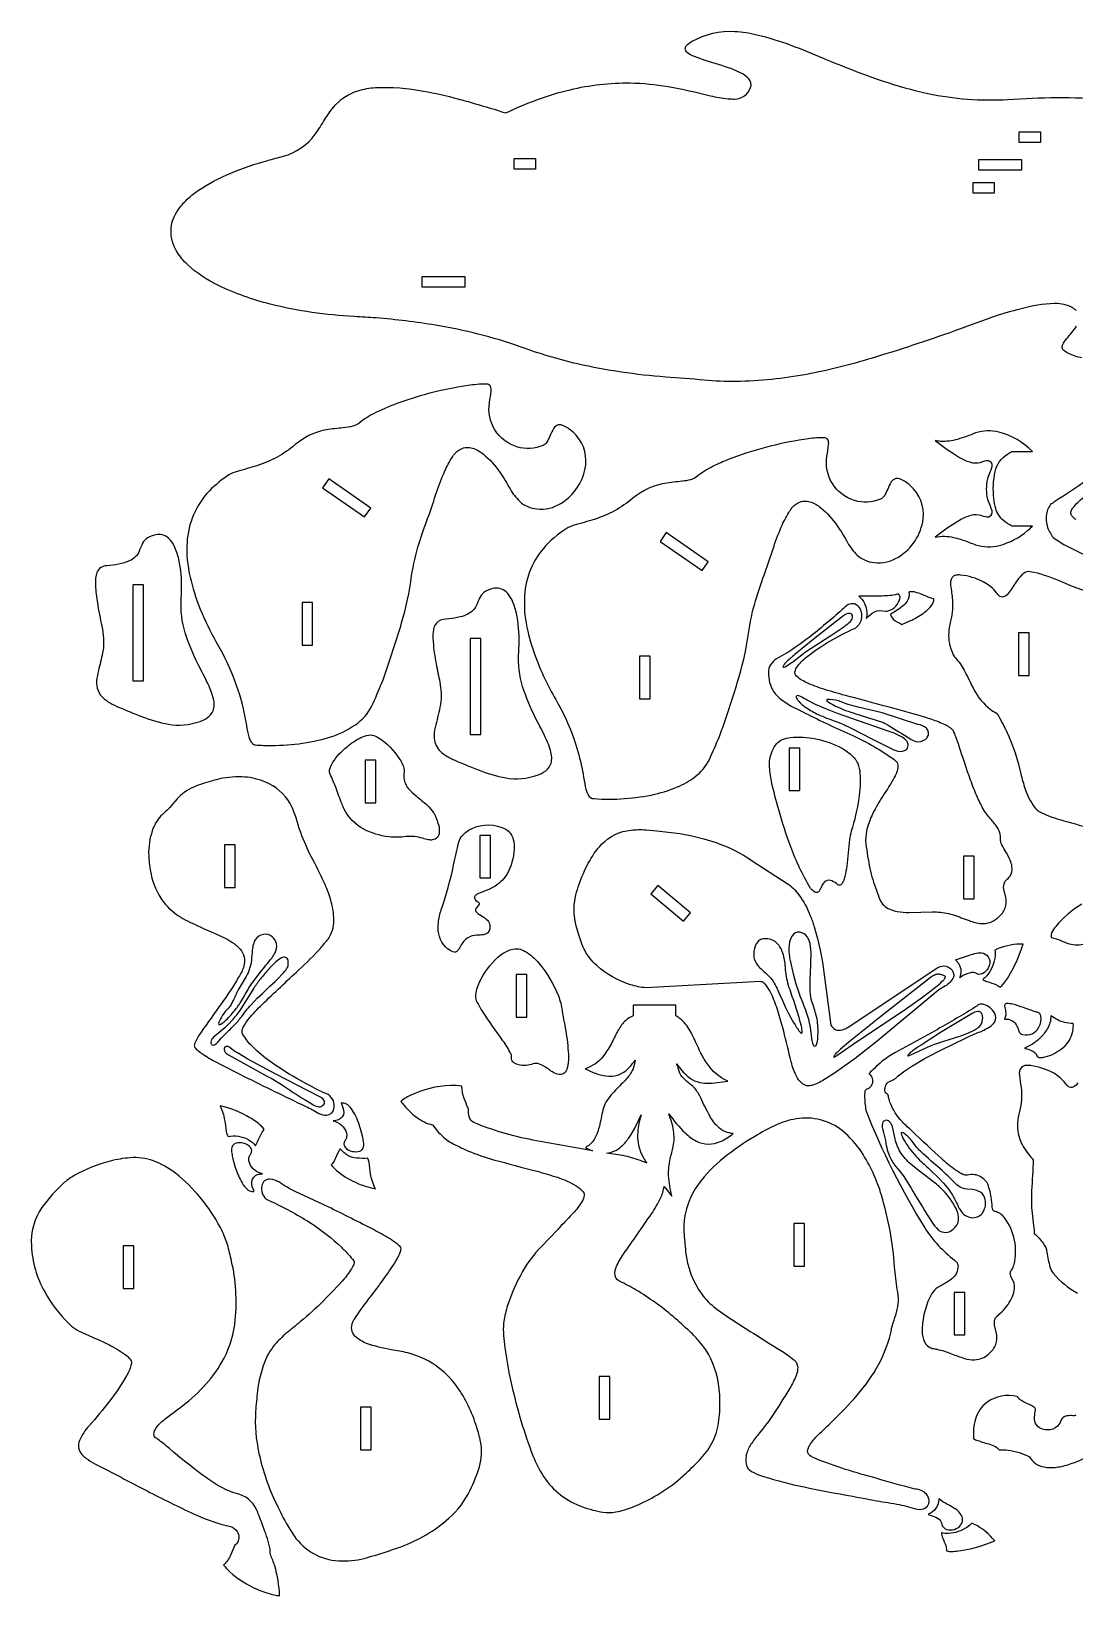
# Model space of a CAD drawing. Extents: x -17 to 110, y -12 to 93.
# Drawn here: x -16.9 to 32.1, y -12.2 to 61.3 of the extents above; entities that cross this region are included whole.
import ezdxf

# ---------------------------------------------------------------- set-up
doc = ezdxf.new("R2010")
doc.units = 0
doc.header["$MEASUREMENT"] = 0
doc.layers.get('0').update_dxf_attribs({"linetype": 'CONTINUOUS'})

msp = doc.modelspace()

# ---------------------------------------------------------------- linework, layer by layer
for points in [[(32.165, 48.159, 0.124217), (31.699, 48.412, 0.045844), (31.295, 48.49, 0.03225), (31.138, 48.492, 0.046025), (29.577, 48.243, 0.024282), (28.149, 47.812, 0.002034), (26.422, 47.185, -0.011865), (22.537, 45.905, -0.02595), (19.512, 45.159, -0.041116), (16.2, 44.824, -0.027392), (14.696, 44.887, 0.006425), (12.893, 45.03, -0.036475), (8.75, 45.651, -0.03226), (6.054, 46.459, 0.042443), (2.087, 47.465, 0.022581), (-0.711, 47.807, 0.007263), (-1.733, 47.874, -0.048878), (-5.68, 48.454, -0.046852), (-8.105, 49.326, -0.076476), (-9.565, 50.316, -0.057339), (-10.05, 50.894, -0.148204), (-10.339, 51.919, -0.136588), (-10.067, 52.786, -0.06527), (-9.644, 53.312, -0.047104), (-9.048, 53.804, -0.050602), (-7.524, 54.615, -0.030854), (-5.799, 55.204, -0.005833), (-5.067, 55.403, 0.173152), (-3.568, 56.439, 0.019615), (-3.125, 57.113, -0.028709), (-2.71, 57.705, -0.14828), (-1.549, 58.48, -0.062568), (-0.736, 58.627, -0.055794), (1.525, 58.461, -0.022927), (3.134, 58.096, -0.00608), (3.892, 57.884, -0.000652), (5.39, 57.439, -0.054496), (8.397, 58.528, -0.059248), (11.222, 58.847, -0.037564), (12.999, 58.675, -0.019111), (14.987, 58.245, 0.031811), (15.82, 58.102, 0.02051), (16.127, 58.088, 0.319528), (16.879, 58.629, 0.266374), (16.79, 59.033, 0.067307), (16.653, 59.163, 0.048719), (16.396, 59.324, 0.035757), (15.992, 59.501, 0.008485), (14.745, 59.902, -0.011395), (14.24, 60.08, -0.077706), (13.898, 60.276, -0.233752), (13.806, 60.46, -0.166477), (13.871, 60.603, -0.069672), (14.129, 60.802, -0.145957), (16.137, 61.262, -0.04794), (17.165, 61.111, -0.031823), (18.768, 60.617, -0.010841), (20.289, 60.007, 0.016842), (23.048, 58.949, 0.026706), (25.202, 58.352, 0.067088), (28.953, 58.068, -0.032685), (33.567, 58.093, -0.04507)], [(32.431, 45.933, -0.074183), (31.807, 46.138, -0.043802), (31.582, 46.284, -0.274695), (31.509, 46.467, -0.060092), (31.526, 46.537, -0.077754), (31.72, 46.841, 0.02763), (32.184, 47.419, 0.092193)], [(32.655, 40.171, -0.002371), (31.163, 39.184, 0.013297), (30.963, 39.04, 0.084841), (30.922, 38.992, 0.148206), (30.755, 38.439, 0.109358), (30.882, 37.821, -0.01257), (31.024, 37.57, 0.085843), (31.107, 37.476, 0.036842), (32.081, 36.912, 0.002365), (33.112, 36.417, -0.017758)], [(32.168, 38.337, -0.079079), (31.952, 38.526, -0.25982), (31.928, 38.736, -0.079819), (32.012, 38.893, -0.0556), (32.506, 39.377, -0.030559)], [(33.109, 34.837, -0.038351), (31.336, 35.474, 0.054843), (30.007, 35.892, 0.20455), (29.696, 35.81, 0.084397), (29.392, 35.478, -0.009797), (29.021, 34.926, -0.111572), (28.798, 34.719, -0.324601), (28.528, 34.775, -0.032168), (28.373, 34.964, 0.10125), (27.795, 35.414, 0.093321), (26.74, 35.734, 0.050285), (26.52, 35.73, 0.332717), (26.265, 35.427, 0.061128), (26.277, 35.174, -0.02554), (26.362, 34.475, -0.077396), (26.253, 33.511, 0.108714), (26.211, 32.524, 0.030662), (26.264, 32.322, 0.005618), (26.395, 31.993, 0.089569), (26.536, 31.796, -0.061549), (26.952, 31.177, 0.001149), (27.377, 30.324, 0.104939), (28.132, 29.428, 0.04266), (28.455, 29.227, -0.018674), (28.891, 28.395, -0.052984), (29.586, 26.323, 0.022787), (29.803, 25.588, 0.081037), (30.27, 24.757, 0.11254), (30.43, 24.633, 0.051798), (31.403, 24.247, 0.006146), (32.856, 23.848, 0.000421)], [(32.427, 20.284, 0.078884), (31.202, 19.233, 0.061034), (31.013, 18.926, 0.20757), (31.008, 18.714, -0.051375), (31.44, 18.569, 0.035339), (31.835, 18.418, 0.144851), (32.582, 18.427, -0.064584)], [(32.256, 11.893, -0.099403), (32.046, 11.693, -0.318601), (31.789, 11.719, -0.072566), (31.664, 11.858, 0.106226), (31.111, 12.336, 0.093937), (30.033, 12.695, 0.052461), (29.755, 12.696, 0.303993), (29.505, 12.436, 0.07106), (29.498, 12.264, 0.003072), (29.578, 11.678, -0.093042), (29.501, 10.534, 0.111206), (29.443, 9.509, 0.090177), (29.679, 8.893, 0.03349), (29.928, 8.532, 0.012826), (30.149, 8.264, -0.005191), (30.068, 6.828, 0.040362), (30.098, 5.763), (30.165, 5.194, -0.013848), (30.198, 4.814, -0.052714), (30.622, 4.35, -0.115154), (30.794, 3.923, 0.034638), (30.933, 3.246, 0.087014), (31.088, 2.942, 0.089508), (32.228, 2.01, 0.007521)], [(32.144, -3.723, -0.154666), (32.001, -3.746, 0.061744), (31.73, -3.755, 0.243898), (31.442, -3.978, -0.042741), (31.365, -4.147, -0.213098), (30.941, -4.406, -0.205078), (30.381, -4.266, -0.206613), (30.212, -3.913, -0.035686), (30.211, -3.794, -0.018749), (30.247, -3.487, 0.104793), (30.244, -3.406, 0.100775), (30.183, -3.341, 0.067328), (29.98, -3.225, -0.039797), (29.59, -3.034, -0.100714), (29.392, -2.843, 0.220677), (27.971, -3.12, 0.16503), (27.433, -3.912, 0.090455), (27.351, -4.832, 0.037936), (27.53, -4.905, 0.016012), (28.14, -5.095, -0.085583), (28.444, -5.246, -0.054182), (28.548, -5.348, -0.054918), (28.969, -5.365, -0.086615), (29.969, -5.679, 0.220653), (30.66, -6.154, 0.078701), (31.173, -6.172, 0.050032), (31.765, -6.05, 0.06409), (33.018, -5.479, 0.047462)]]:
    msp.add_lwpolyline(points, format="xyb")
for points in [[(30.485, 56.042), (29.485, 56.042), (29.485, 56.542), (30.485, 56.542)], [(6.779, 54.789), (5.779, 54.789), (5.779, 55.289), (6.779, 55.289)], [(29.597, 54.756), (27.597, 54.756), (27.597, 55.256), (29.597, 55.256)], [(28.32, 53.671), (27.32, 53.671), (27.32, 54.171), (28.32, 54.171)], [(3.46, 49.256), (1.46, 49.256), (1.46, 49.756), (3.46, 49.756)], [(-0.963, 38.879), (-2.934, 40.248), (-3.219, 39.837), (-1.248, 38.468)], [(14.885, 36.359), (12.914, 37.727), (12.629, 37.317), (14.6, 35.948)], [(-11.634, 35.269), (-12.134, 35.269), (-12.134, 30.769), (-11.634, 30.769)], [(-3.688, 34.442), (-4.188, 34.442), (-4.188, 32.442), (-3.688, 32.442)], [(4.215, 32.749), (3.715, 32.749), (3.715, 28.249), (4.215, 28.249)], [(29.955, 33.022), (29.455, 33.022), (29.455, 31.022), (29.955, 31.022)], [(12.16, 31.922), (11.66, 31.922), (11.66, 29.922), (12.16, 29.922)], [(19.189, 27.608), (18.689, 27.608), (18.689, 25.608), (19.189, 25.608)], [(-0.718, 27.034), (-1.218, 27.034), (-1.218, 25.034), (-0.718, 25.034)], [(-7.332, 23.062), (-7.832, 23.062), (-7.832, 21.062), (-7.332, 21.062)], [(4.665, 23.507), (4.165, 23.507), (4.165, 21.507), (4.665, 21.507)], [(26.869, 20.533), (27.369, 20.533), (27.369, 22.533), (26.869, 22.533)], [(12.519, 21.151), (12.198, 20.768), (13.73, 19.483), (14.051, 19.866)], [(6.368, 16.977), (5.868, 16.977), (5.868, 14.977), (6.368, 14.977)], [(21.653, 13.673), (24.2, 15.378), (24.952, 15.911), (25.564, 16.379), (25.788, 16.571), (25.875, 16.654), (25.912, 16.691), (25.944, 16.726), (25.97, 16.759), (25.982, 16.774), (25.992, 16.788), (26, 16.802), (26.007, 16.815), (26.011, 16.821), (26.013, 16.827), (26.016, 16.833), (26.018, 16.839), (26.019, 16.844), (26.021, 16.849), (26.022, 16.854), (26.022, 16.857), (26.022, 16.859), (26.022, 16.861), (26.022, 16.864), (26.022, 16.866), (26.022, 16.868), (26.022, 16.87), (26.022, 16.872), (26.021, 16.874), (26.021, 16.876), (26.02, 16.878), (26.019, 16.88), (26.019, 16.882), (26.018, 16.884), (26.017, 16.885), (26.016, 16.887), (26.014, 16.889), (26.013, 16.89), (26.012, 16.892), (26.01, 16.893), (26.009, 16.895), (26.007, 16.896), (26.005, 16.897), (26.003, 16.898), (26.001, 16.9), (25.999, 16.901), (25.933, 16.932), (25.901, 16.944), (25.87, 16.955), (25.84, 16.964), (25.811, 16.972), (25.783, 16.978), (25.755, 16.982), (25.728, 16.984), (25.702, 16.985), (25.676, 16.985), (25.651, 16.983), (25.626, 16.98), (25.602, 16.975), (25.578, 16.969), (25.554, 16.962), (25.53, 16.953), (25.507, 16.943), (25.483, 16.932), (25.46, 16.92), (25.413, 16.893), (25.366, 16.862), (25.267, 16.789), (25.161, 16.704), (22.987, 15), (21.587, 13.876), (21.096, 13.461), (20.938, 13.318), (20.886, 13.265), (20.867, 13.244), (20.859, 13.235), (20.853, 13.227), (20.815, 13.172), (20.802, 13.151), (20.792, 13.133), (20.788, 13.125), (20.785, 13.119), (20.784, 13.116), (20.784, 13.113), (20.783, 13.11), (20.783, 13.109), (20.783, 13.108), (20.782, 13.107), (20.782, 13.106), (20.782, 13.105), (20.782, 13.104), (20.782, 13.103), (20.783, 13.103), (20.783, 13.102), (20.783, 13.101), (20.783, 13.101), (20.783, 13.101), (20.783, 13.1), (20.783, 13.1), (20.783, 13.1), (20.784, 13.099), (20.784, 13.099), (20.784, 13.099), (20.784, 13.098), (20.784, 13.098), (20.785, 13.098), (20.785, 13.097), (20.785, 13.097), (20.785, 13.097), (20.786, 13.097), (20.786, 13.097), (20.786, 13.096), (20.787, 13.096), (20.787, 13.096), (20.787, 13.096), (20.788, 13.096), (20.788, 13.096), (20.788, 13.095), (20.789, 13.095), (20.789, 13.095), (20.79, 13.095), (20.79, 13.095), (20.791, 13.095), (20.792, 13.095), (20.793, 13.095), (20.794, 13.095), (20.795, 13.095), (20.796, 13.095), (20.798, 13.095), (20.801, 13.096), (20.804, 13.097), (20.81, 13.099), (20.817, 13.101), (20.825, 13.105), (20.833, 13.109), (20.852, 13.119), (20.874, 13.132), (20.926, 13.165)], [(19.404, 5.28), (18.904, 5.28), (18.904, 3.28), (19.404, 3.28)], [(-12.085, 4.235), (-12.585, 4.235), (-12.585, 2.235), (-12.085, 2.235)], [(26.434, 0.045), (26.934, 0.045), (26.934, 2.045), (26.434, 2.045)], [(9.768, -3.901), (10.268, -3.901), (10.268, -1.901), (9.768, -1.901)], [(-1.443, -5.344), (-0.943, -5.344), (-0.943, -3.344), (-1.443, -3.344)]]:
    msp.add_lwpolyline(points, close=True)
for points in [[(-6.637, 28, 0.200886), (-6.448, 27.78, 0.076412), (-6.368, 27.759, 0.026755), (-5.608, 27.732, 0.031829), (-4.156, 27.834, 0.044863), (-2.729, 28.174, 0.078024), (-1.571, 28.784, 0.12708), (-0.847, 29.72, 0.011734), (-0.384, 30.812, 0.012041), (-0.251, 31.181, 0.009974), (0.491, 33.483, 0.037518), (0.959, 35.695, -0.03828), (1.316, 37.234, -0.018642), (1.711, 38.388, 0.01105), (2.084, 39.485, -0.021345), (2.466, 40.508, -0.032432), (2.821, 41.19, -0.016407), (2.972, 41.416, -0.075549), (3.088, 41.53, -0.031413), (3.269, 41.652, -0.190146), (3.817, 41.695, -0.097804), (4.327, 41.414, -0.0654), (5.095, 40.571, -0.027877), (5.583, 39.776, 0.072236), (6.038, 39.187, 0.162602), (6.839, 38.837, 0.171114), (7.969, 39.099, 0.224878), (9.133, 40.892, 0.249742), (8.523, 42.452, 0.087307), (8.066, 42.762, 0.129506), (7.848, 42.783, 0.198523), (7.633, 42.626, 0.058323), (7.466, 42.282, -0.036337), (7.308, 41.975, -0.123285), (7.133, 41.823, -0.187919), (5.904, 41.755, -0.376074), (4.614, 43.842, 0.010684), (4.692, 44.373, 0.136395), (4.665, 44.595, 0.213776), (4.535, 44.691, 0.084222), (4.332, 44.702, 0.036422), (3.51, 44.616, 0.047633), (0.408, 43.84, 0.024408), (-0.725, 43.364, 0.054445), (-1.516, 42.857, -0.112432), (-1.914, 42.696, -0.026489), (-2.366, 42.639, 0.024351), (-3.129, 42.533, 0.125908), (-4.507, 41.858, -0.100067), (-6.305, 40.868, -0.006358), (-7.235, 40.599, 0.053921), (-7.616, 40.441, 0.054696), (-8.536, 39.688, 0.179232), (-9.586, 37.259, 0.062305), (-9.515, 36.018, 0.045775), (-9.119, 34.54, 0.035532), (-8.417, 32.955, 0.007187), (-7.927, 32.068, -0.086118), (-6.775, 28.527, 0.057519)], [(9.527, 25.236, 0.072264), (12.377, 25.441, 0.047752), (13.543, 25.825, 0.06489), (14.356, 26.329, 0.117509), (15.001, 27.2, 0.011733), (15.464, 28.292, 0.012041), (15.597, 28.661, 0.009974), (16.339, 30.963, 0.037518), (16.808, 33.175, -0.03828), (17.165, 34.714, -0.018642), (17.56, 35.868, 0.01105), (17.933, 36.965, -0.021345), (18.314, 37.988, -0.032432), (18.669, 38.67, -0.016407), (18.82, 38.896, -0.075549), (18.937, 39.01, -0.031412), (19.118, 39.132, -0.190146), (19.665, 39.175, -0.097804), (20.175, 38.894, -0.0654), (20.944, 38.051, -0.027877), (21.432, 37.256, 0.072236), (21.886, 36.667, 0.162602), (22.687, 36.317, 0.171114), (23.817, 36.579, 0.224878), (24.982, 38.372, 0.249742), (24.372, 39.932, 0.087307), (23.914, 40.242, 0.129506), (23.697, 40.263, 0.198523), (23.481, 40.106, 0.058323), (23.314, 39.762, -0.036337), (23.157, 39.455, -0.123285), (22.981, 39.303, -0.187919), (21.753, 39.235, -0.376074), (20.463, 41.322, 0.010686), (20.541, 41.853, 0.136396), (20.513, 42.075, 0.213824), (20.383, 42.171, 0.083514), (20.18, 42.182, 0.033908), (19.383, 42.101, 0.055866), (15.826, 41.156, 0.018654), (15.123, 40.845, 0.051091), (14.326, 40.332, -0.102337), (13.967, 40.182, -0.032699), (13.78, 40.151, 0.005922), (12.943, 40.055, 0.141126), (11.342, 39.338, -0.099822), (9.544, 38.348, -0.003605), (8.589, 38.072, 0.065096), (8.217, 37.91, 0.071007), (7.15, 36.987, 0.170934), (6.257, 34.617, 0.068485), (6.41, 33.105, 0.061559), (7.385, 30.521, 0.006901), (7.934, 29.521, -0.062354), (8.847, 27.136, -0.024925), (9.086, 25.94, 0.073836), (9.242, 25.416, 0.296769)], [(30.117, 41.531, 0.137943), (28.528, 42.45, 0.136391), (27.439, 42.408, -0.024003), (26.592, 42.107, -0.085593), (25.794, 42.013, -0.030999), (25.549, 42.046), (26.112, 41.634), (26.398, 41.437, 0.015448), (26.779, 41.206, 0.069506), (27.31, 41.008, 0.147107), (27.778, 41.067, -0.043052), (27.985, 41.118, -0.27528), (28.156, 41.033, -0.187502), (28.209, 40.854, -0.049468), (28.191, 40.767, -0.007301), (28.036, 40.365, 0.124075), (27.976, 39.413, 0.034634), (28.033, 39.198, -0.016518), (28.203, 38.761, -0.346), (28.07, 38.458, -0.153192), (27.965, 38.449, -0.060351), (27.71, 38.523, 0.154572), (27.22, 38.533, 0.066398), (26.681, 38.301), (26.398, 38.126), (26.112, 37.929), (25.549, 37.517, -0.107399), (26.407, 37.499, -0.034372), (27.043, 37.307, 0.005505), (27.439, 37.155, 0.144527), (28.555, 37.123, 0.114737), (29.881, 37.821, 0.021255), (30.109, 38.031), (29.147, 38.031, -0.057293), (28.75, 38.29, -0.143922), (28.387, 38.863, -0.051345), (28.297, 39.322, -0.080462), (28.362, 40.603, -0.199468), (28.935, 41.407, -0.022347), (29.147, 41.531)], [(-11.074, 37.618, 0.086175), (-11.441, 37.48, 0.128122), (-11.672, 37.228, 0.017154), (-11.835, 36.848, -0.183706), (-12.288, 36.401, -0.066052), (-12.799, 36.242, -0.02012), (-13.346, 36.174, 0.104146), (-13.631, 36.085, 0.16671), (-13.817, 35.85, 0.077125), (-13.878, 35.587, 0.046198), (-13.883, 35.154, 0.026648), (-13.778, 34.305, 0.004674), (-13.559, 33.189, -0.095938), (-13.555, 32.074, -0.016064), (-13.749, 31.245, 0.026209), (-13.832, 30.776, 0.25073), (-13.479, 29.924, 0.063427), (-13.104, 29.674, 0.031097), (-12.664, 29.476, 0.009381), (-11.585, 29.039, 0.055542), (-10.289, 28.707, 0.135515), (-8.795, 28.935, 0.107648), (-8.473, 29.178, 0.194451), (-8.311, 29.707, 0.035847), (-8.327, 29.837, 0.053142), (-8.548, 30.509, 0.015176), (-8.973, 31.359, -0.034074), (-9.613, 32.825, -0.088951), (-9.865, 34.397), (-9.84, 35.052, 0.055594), (-9.969, 36.468, 0.055039), (-10.189, 37.107, 0.081176), (-10.452, 37.461, 0.24415)], [(4.774, 35.097, 0.11908), (4.347, 34.915, 0.11877), (4.15, 34.656, -0.010392), (3.997, 34.292, -0.158663), (3.606, 33.904, -0.065007), (3.239, 33.766, -0.024484), (2.963, 33.707, -0.010639), (2.438, 33.645, 0.269258), (2.041, 33.354, 0.085131), (1.971, 33.077, 0.051236), (1.979, 32.46, 0.025356), (2.132, 31.45, -0.005611), (2.302, 30.593, -0.09439), (2.288, 29.527, -0.008807), (2.067, 28.576, 0.068768), (2.017, 28.068, 0.193611), (2.321, 27.449, 0.068914), (2.73, 27.161, 0.021036), (2.954, 27.051, 0.007217), (4.253, 26.522, 0.054627), (5.555, 26.187, 0.13562), (7.054, 26.415, 0.134255), (7.416, 26.715, 0.1846), (7.532, 27.252, 0.04074), (7.45, 27.591, 0.031872), (7.3, 27.989, 0.015176), (6.875, 28.839, -0.034073), (6.235, 30.305, -0.08895), (5.984, 31.877), (6.008, 32.532, 0.055589), (5.879, 33.948, 0.055092), (5.659, 34.587, 0.081119), (5.397, 34.941, 0.244052)], [(22.311, 33.696, -0.100406), (22.698, 34.002, -0.189257), (23.209, 34.032, 0.105448), (23.371, 34.062, 0.246141), (23.887, 34.624, 0.247983), (23.819, 34.858, -0.083706), (23.603, 34.792, -0.032798), (23.236, 34.755, -0.01493), (22.857, 34.745), (21.964, 34.746, -0.184184), (22.338, 33.973, -0.079941)], [(23.443, 33.886, 0.227683), (23.769, 33.525, -0.07172), (23.978, 33.41), (24.361, 33.579, 0.041486), (24.973, 33.931, 0.036401), (25.252, 34.162, 0.093757), (25.452, 34.452, 0.07834), (25.488, 34.611, -0.061288), (25.307, 34.661, -0.013452), (24.927, 34.821, 0.037177), (24.607, 34.928, 0.075458), (24.375, 34.944, 0.040778), (24.306, 34.93, -0.202989), (24.229, 34.51, -0.081375), (23.996, 34.253, -0.03842), (23.679, 34.032, 0.021357)], [(28.613, 19.76, 0.137323), (28.864, 20.208, 0.098673), (28.859, 20.598), (28.771, 20.982, -0.173265), (28.807, 21.319, -0.070371), (28.872, 21.407, 0.059497), (29.05, 21.582, 0.205654), (29.15, 22.039, 0.067934), (29.063, 22.345, 0.036633), (28.863, 22.734, -0.018786), (28.673, 23.068, -0.118597), (28.616, 23.343, 0.084204), (28.583, 23.634, 0.072012), (28.391, 23.981, 0.025323), (28.049, 24.39, -0.045066), (27.863, 24.652, -0.032822), (27.526, 25.293, -0.019656), (27.205, 26.104, -0.009405), (26.674, 27.688, 0.010412), (26.461, 28.279, 0.058026), (26.371, 28.453, 0.089479), (26.163, 28.614, 0.042362), (25.547, 28.894, 0.018038), (24.901, 29.1, 0.005141), (21.325, 30.08, -0.005268), (20.308, 30.37, -0.033686), (19.493, 30.688, -0.019735), (19.22, 30.836, -0.092633), (18.987, 31.052, -0.233453), (18.963, 31.215, -0.100763), (19.06, 31.422, -0.073914), (19.519, 31.894, -0.061878), (21.753, 33.223, 0.414856), (22.022, 34.159, 0.181331), (21.752, 34.377, 0.177887), (21.461, 34.345, 0.016263), (21.157, 34.094, -0.016743), (19.623, 32.806, -0.023858), (18.525, 32.046, -0.004986), (18.087, 31.793, 0.264328), (17.711, 31.154, 0.138882), (17.955, 30.263, 0.06975), (18.165, 30.018, 0.053745), (18.788, 29.584, 0.014856), (19.298, 29.321, 0.010951), (21.544, 28.254, -0.043531), (23.506, 27.156, -0.051754), (23.714, 26.975, -0.205911), (23.798, 26.737, -0.081675), (23.743, 26.486, -0.038406), (23.577, 26.138, -0.010733), (23.008, 25.233, 0.029265), (22.566, 24.433, 0.054829), (22.32, 23.708, 0.070328), (22.287, 23.115, 0.017245), (22.477, 21.955, 0.039657), (22.782, 20.928, 0.015223), (22.943, 20.497, 0.191715), (23.408, 20.039, 0.067685), (23.758, 19.935, 0.045711), (24.315, 19.889), (25.42, 19.919, -0.055827), (26.162, 19.842, -0.022969), (26.404, 19.773, -0.009323), (27.136, 19.505, 0.069327), (27.71, 19.368, 0.202077), (28.479, 19.632, 0.030357)], [(19.276, 31.987, -0.017285), (19.549, 32.189), (19.887, 32.415), (20.64, 32.895), (21.3, 33.34, 0.03608), (21.563, 33.56, 0.231357), (21.657, 33.834, 0.401062), (21.508, 33.935, 0.127949), (21.281, 33.851, 0.026959), (21.198, 33.792), (19.814, 32.708), (18.958, 32.009, 0.019839), (18.528, 31.623, 0.046357), (18.423, 31.488, 0.066275), (18.398, 31.433, 0.27869), (18.409, 31.411, 0.27869), (18.433, 31.41, 0.085642), (18.549, 31.462, 0.028704), (18.856, 31.665)], [(24.274, 27.793, 0.160966), (24.191, 27.955, 0.07263), (23.992, 28.116, 0.045509), (23.613, 28.302), (23.338, 28.4), (20.955, 29.227), (20.406, 29.446), (19.923, 29.662), (19.534, 29.855, 0.010136), (19.189, 30.048, 0.15381), (19.062, 30.07, 0.206077), (19.027, 30.04, 0.206077), (19.024, 29.994, 0.119758), (19.11, 29.839, 0.073325), (19.482, 29.51, 0.041086), (20.052, 29.189, 0.034184), (20.852, 28.876, -0.028592), (21.184, 28.744), (21.598, 28.545), (22.539, 28.052), (23.407, 27.614, 0.032902), (23.791, 27.463, 0.244386), (24.196, 27.547, 0.245288)], [(25.171, 28.115, 0.381878), (25.134, 28.538, 0.158869), (24.737, 28.713), (23.049, 29.264), (21.929, 29.524), (21.455, 29.657, -0.038469), (21.129, 29.777, 0.080632), (20.61, 29.894, 0.02074), (20.497, 29.892, 0.126201), (20.454, 29.872, 0.209531), (20.448, 29.849, 0.209531), (20.462, 29.829, 0.069833), (20.54, 29.767, 0.03583), (20.868, 29.581, 0.047564), (21.822, 29.224, -0.001125), (23.018, 28.841, -0.027963), (23.138, 28.79), (23.334, 28.686, -0.005573), (24.352, 28.054, 0.085995), (24.64, 27.921, 0.202634), (25.047, 27.991, 0.093177)], [(2.06, 24.438, -0.049125), (2.23, 23.969, -0.06966), (2.257, 23.649, -0.154721), (2.174, 23.424, -0.201842), (1.93, 23.295, -0.076231), (1.748, 23.3, -0.057519), (1.48, 23.37, 0.108014), (0.696, 23.449, -0.051008), (-0.105, 23.438, -0.089941), (-1.311, 23.812, -0.159094), (-2.204, 24.745, -0.018367), (-2.309, 24.969, -0.013394), (-2.587, 25.719, 0.025648), (-2.871, 26.387, -0.133357), (-2.889, 26.571, -0.101937), (-2.74, 26.943, -0.078666), (-2.074, 27.672, -0.058912), (-1.421, 28.101, -0.060397), (-1.072, 28.217, -0.158098), (-0.729, 28.164, -0.051696), (-0.414, 27.97, -0.093286), (0.452, 27.004, -0.077457), (0.598, 26.654, -0.090304), (0.594, 26.419, 0.202474), (0.815, 25.7, 0.05362), (1.166, 25.362, -0.010867), (1.686, 24.933, -0.066223), (1.993, 24.565, -0.030922)], [(20.109, 20.912, -0.198391), (20.003, 20.821, -0.209616), (19.876, 20.851, -0.049029), (19.72, 20.986, -0.044545), (19.679, 21.04, -0.046474), (18.765, 22.965, -0.021678), (18.202, 24.704, -0.013911), (17.858, 26.031, -0.049434), (17.764, 26.818, -0.022768), (17.775, 27.072, -0.128508), (18.108, 27.822, -0.128318), (18.379, 28.007, -0.063443), (18.745, 28.101, -0.079199), (19.938, 28.04, -0.076104), (21.157, 27.607, -0.049887), (21.599, 27.294, -0.094349), (21.909, 26.88, -0.085401), (22.009, 26.424, -0.054879), (21.954, 25.242, -0.041241), (21.602, 23.701, 0.045528), (21.524, 23.314, -0.003352), (21.391, 22.063, -0.032609), (21.304, 21.583, -0.024583), (21.232, 21.358, -0.075066), (21.145, 21.218, -0.349101), (20.979, 21.193, 0.054713), (20.696, 21.37, 0.374035), (20.285, 21.25, 0.047318), (20.175, 21.045, -0.021706)], [(-8.388, 26.075, 0.034357), (-9.274, 25.776, 0.046107), (-9.714, 25.529, 0.053455), (-10.045, 25.223), (-10.351, 24.876, -0.029878), (-10.746, 24.486, 0.112674), (-11.169, 23.86, 0.0904), (-11.388, 22.736, 0.124838), (-10.958, 20.804, 0.059256), (-10.537, 20.192, 0.079318), (-9.777, 19.604, 0.021476), (-9.346, 19.38, 0.001858), (-8.268, 18.895, -0.047535), (-7.476, 18.499, -0.063131), (-7.095, 18.17, -0.246516), (-6.92, 17.371, -0.054808), (-7.021, 17.099, -0.024578), (-7.162, 16.842, -0.018419), (-7.983, 15.594, 0.002014), (-8.929, 14.265, 0.039638), (-9.207, 13.788, 0.086903), (-9.248, 13.635, 0.172314), (-9.217, 13.551, 0.068726), (-9.041, 13.381, 0.0409), (-8.387, 12.957, 0.005759), (-6.928, 12.201, 0.005048), (-4.014, 10.781, -0.015725), (-3.396, 10.452, 0.125208), (-3.024, 10.366, 0.331309), (-2.687, 10.663, 0.310077), (-2.954, 11.333, 0.0984), (-3.117, 11.397, -0.044466), (-3.275, 11.475, -0.010279), (-4.437, 12.092, -0.027058), (-5.793, 12.968, -0.039977), (-6.591, 13.665, -0.060092), (-6.975, 14.185, -0.174624), (-6.999, 14.345, -0.072412), (-6.949, 14.496, -0.060812), (-6.693, 14.883, -0.03148), (-6.059, 15.566, -0.006427), (-4.333, 17.191, 0.02209), (-3.292, 18.246, 0.0149), (-2.964, 18.641, 0.157422), (-2.694, 19.52, 0.077802), (-2.851, 20.516, 0.036961), (-3.15, 21.299, 0.011408), (-3.742, 22.492, -0.030383), (-4.249, 23.637, -0.025276), (-4.445, 24.291, 0.028785), (-4.569, 24.614, 0.038808), (-4.743, 25.006, 0.161101), (-5.902, 26.012, 0.08685), (-6.87, 26.245, 0.073912), (-8.058, 26.157, 0.017598)], [(4.462, 19.574, -0.338816), (4.607, 19.046, -0.242259), (4.432, 18.869, -0.075638), (4.188, 18.828, 0.03999), (3.818, 18.788, 0.184258), (3.371, 18.482, 0.044413), (3.217, 18.236, -0.035791), (3.127, 18.096, -0.321229), (2.892, 18.037, -0.258806), (2.231, 18.891, -0.073135), (2.214, 19.41, -0.049435), (2.347, 20.016, 0.030692), (2.932, 22.116, -0.002737), (3.18, 23.198, -0.113977), (3.348, 23.503, -0.111246), (3.777, 23.823, -0.237065), (5.379, 23.794, -0.206368), (5.729, 23.312, -0.082083), (5.774, 22.858, -0.112916), (5.439, 21.685, -0.121597), (4.76, 21.054, -0.029838), (4.535, 20.943, -0.006407), (4.063, 20.762, 0.099709), (3.942, 20.678, 0.237423), (3.917, 20.561, 0.266157), (4.092, 20.371, -0.217602), (4.132, 20.33, -0.217602), (4.127, 20.274, -0.071181), (4.007, 20.111, 0.077239), (3.964, 20.026, 0.125075), (3.964, 19.98, 0.170767), (4.071, 19.842), (4.344, 19.663, -0.036059)], [(25.671, 17.304, -0.247839), (26.168, 17.325, -0.25383), (26.422, 16.952, -0.119809), (26.404, 16.852, -0.125984), (26.032, 16.438, -0.036142), (25.714, 16.256), (22.816, 13.849), (21.779, 13.029), (20.816, 12.335), (20.393, 12.068, -0.051843), (19.801, 11.781, -0.06534), (19.581, 11.744, -0.161111), (19.312, 11.845, -0.107918), (19.081, 12.103, -0.047254), (18.894, 12.508, -0.014945), (18.783, 12.874, -0.00173), (18.43, 14.319), (18.271, 14.895), (18.101, 15.433, 0.038156), (17.782, 16.2, 0.049494), (17.58, 16.499, 0.099062), (17.415, 16.624, 0.075717), (17.34, 16.644), (11.953, 16.35, -0.059257), (11.237, 16.495, -0.107454), (9.651, 17.393, -0.087247), (9.071, 18.143, -0.027978), (8.975, 18.365), (8.823, 18.795), (8.703, 19.192, -0.139063), (8.709, 20.837, -0.042858), (9.084, 21.846), (9.257, 22.198, -0.070346), (9.882, 23.091, -0.177916), (11.259, 23.756, -0.042195), (11.969, 23.77), (12.474, 23.729), (13.552, 23.592), (14.114, 23.486), (14.684, 23.347), (15.258, 23.167, -0.066472), (16.945, 22.317), (18.591, 21.253, -0.088207), (19.144, 20.722, -0.06549), (19.68, 19.731, -0.018452), (19.865, 19.214), (20.02, 18.669), (20.15, 18.11), (20.257, 17.548), (20.642, 14.592, 0.109935), (20.852, 14.399, 0.206524), (21.186, 14.375, 0.070782), (21.454, 14.502)], [(-5.569, 18.735, 0.220582), (-6.005, 18.86, 0.220582), (-6.382, 18.607, 0.076869), (-6.473, 18.397, 0.040193), (-6.524, 18.113, 0.006933), (-6.56, 17.647, -0.106903), (-6.813, 16.879), (-7.052, 16.491), (-7.179, 16.259, 0.006185), (-7.444, 15.708, -0.031519), (-7.55, 15.512, -0.064938), (-7.714, 15.323, 0.034461), (-7.86, 15.141, 0.048078), (-8.06, 14.798, 0.099319), (-8.102, 14.659, 0.302152), (-8.086, 14.622, 0.302152), (-8.046, 14.622, 0.073932), (-7.943, 14.682, 0.032974), (-7.751, 14.841, 0.040174), (-7.311, 15.331, 0.025637), (-7.024, 15.745, 0.002894), (-6.679, 16.346), (-6.498, 16.621), (-6.155, 17.071, 0.007921), (-5.61, 17.747, 0.045852), (-5.455, 17.99, 0.166064), (-5.388, 18.424, 0.161908)], [(17.393, 18.628, 0.159589), (17.21, 18.509, 0.143805), (17.032, 18.07, 0.162813), (17.132, 17.507, 0.05086), (17.266, 17.333, 0.01829), (17.673, 16.953, -0.101525), (18.125, 16.311, 0.005634), (18.523, 15.418, 0.036091), (19.035, 14.493, 0.012838), (19.187, 14.277, 0.133535), (19.261, 14.223, 0.353228), (19.287, 14.235, 0.100847), (19.296, 14.266, 0.053732), (19.261, 14.551, 0.022882), (18.763, 16.146, -0.046664), (18.542, 16.993, -0.025183), (18.507, 17.427, 0.060965), (18.365, 18.058, 0.109069), (18.084, 18.473, 0.208387), (17.541, 18.65, 0.039093)], [(18.734, 17.627), (18.877, 17.002), (19, 16.535), (19.15, 16.088, -0.006595), (19.492, 15.204), (19.578, 14.931, -0.02971), (19.674, 14.49), (19.751, 13.87, 0.113827), (19.838, 13.642, 0.239695), (19.893, 13.613, 0.239695), (19.95, 13.64, 0.113272), (20.016, 13.834, 0.027645), (20.033, 13.997), (20.046, 14.344, 0.065154), (19.959, 15.044, 0.025745), (19.754, 15.705, -0.059292), (19.675, 16.174, -0.018807), (19.666, 16.461, 0.004276), (19.716, 17.85, 0.052916), (19.669, 18.435, 0.092919), (19.545, 18.731, 0.195249), (19.182, 18.963, 0.283974), (18.844, 18.811, 0.106316), (18.71, 18.504, 0.08611), (18.687, 17.899, 0.026517)], [(28.352, 18.118, -0.085032), (28.353, 17.797, -0.137537), (27.974, 16.918, -0.06306), (27.779, 16.742, 0.053782), (27.975, 16.646, -0.022908), (28.418, 16.486, -0.067687), (28.583, 16.379, 0.073276), (28.74, 16.527, 0.031579), (28.938, 16.793), (29.084, 17.032), (29.237, 17.315), (29.39, 17.641), (29.54, 18.005), (29.681, 18.406, 0.094514), (28.508, 18.198, 0.038183)], [(-5.708, 17.274, 0.018458), (-6.138, 16.769, 0.019926), (-6.449, 16.338), (-7.067, 15.359, -0.036411), (-7.455, 14.84), (-7.64, 14.642), (-7.815, 14.476), (-8.357, 14.011, 0.171816), (-8.468, 13.8, 0.300361), (-8.419, 13.677, 0.245718), (-8.298, 13.677, 0.121854), (-8.12, 13.819, -0.029427), (-7.839, 14.132, 0.009365), (-7.377, 14.588, 0.02331), (-7.016, 15.002), (-6.819, 15.263, -0.02782), (-6.58, 15.556), (-6.286, 15.862, 0.001221), (-5.336, 16.758), (-5.085, 17.018, 0.042352), (-4.909, 17.242, 0.178882), (-4.833, 17.529, 0.145073), (-4.884, 17.72, 0.31827), (-5.055, 17.781, 0.09456), (-5.232, 17.703, 0.046766), (-5.47, 17.515, 0.021838)], [(8.044, 12.296, -0.182297), (7.721, 12.319, -0.058405), (7.43, 12.49, 0.040366), (7.042, 12.738, 0.15103), (6.723, 12.79, 0.053773), (6.594, 12.755, -0.16086), (5.896, 12.758, -0.11046), (5.709, 12.874, -0.250521), (5.654, 13.098, 0.12641), (5.609, 13.271, 0.046331), (5.249, 13.861, -0.012565), (4.289, 15.248, -0.021772), (4.011, 15.733, -0.14709), (3.985, 16.11, -0.071193), (4.23, 16.775, -0.106611), (5.151, 17.9, -0.084898), (5.634, 18.148, -0.207547), (6.292, 18.06, -0.08451), (6.932, 17.504, -0.08004), (7.852, 15.966, -0.055583), (8.026, 15.266, -0.002505), (8.217, 14.196, -0.029919), (8.326, 13.088, -0.05911), (8.271, 12.584, -0.166438), (8.119, 12.334, -0.078491)], [(26.697, 16.818, 0.268734), (26.665, 17.454, 0.067995), (26.491, 17.66), (27.153, 17.885, -0.029179), (27.487, 17.975, -0.082045), (27.713, 17.993, -0.207215), (28.037, 17.803, -0.206694), (28.093, 17.435, -0.322961), (27.601, 16.974, -0.134113), (27.548, 16.992, 0.213996), (27.148, 17.044, 0.054841), (26.924, 16.955, 0.031515)], [(12.821, 7.026), (13.182, 6.567, -0.047466), (13.029, 7.531, -0.069507), (13.1, 8.32, 0.004696), (13.243, 8.898, 0.090947), (13.258, 9.646, 0.038542), (13.161, 10.067, 0.018074), (13.04, 10.428, 0.041361), (13.806, 9.532, 0.067443), (14.332, 9.151, 0.228131), (15.463, 9.133, 0.068525), (16.063, 9.503, -0.184871), (15.347, 9.818, -0.072982), (14.955, 10.335, -0.014603), (14.535, 11.181, 0.05923), (14.259, 11.633, 0.047501), (14.159, 11.729, -0.031621), (13.734, 12.086, -0.119704), (13.521, 12.433, -0.028353), (13.47, 12.617, 0.055356), (13.399, 12.786, 0.071376), (13.936, 12.181, 0.177098), (14.845, 11.866, 0.038151), (15.307, 11.904, -0.009878), (15.8, 11.969, -0.142485), (14.83, 12.794, -0.035382), (14.51, 13.347, -0.005435), (14.166, 14.084, 0.068287), (13.757, 14.723, 0.081012), (13.368, 15.032), (13.368, 15.532), (11.368, 15.532), (11.368, 15.032, 0.107476), (11.012, 14.82, 0.079915), (10.664, 14.366, 0.014157), (10.366, 13.784, -0.03785), (9.974, 13.153, -0.15392), (9.109, 12.55, 0.08373), (10.072, 12.213, 0.238411), (11.119, 12.544, 0.033422), (11.453, 12.954, -0.123904), (11.241, 12.328, -0.052927), (10.875, 11.885, 0.018995), (10.335, 11.326, 0.043715), (10.076, 10.975, 0.068535), (9.937, 10.612, -0.001657), (9.775, 9.853, -0.044438), (9.6, 9.345, -0.117009), (9.259, 8.934, -0.043207), (9.117, 8.851, 0.029412), (9.46, 8.689, -0.001132), (6.652, 9.199, -0.051375), (3.874, 10.022, -0.216637), (3.657, 10.304, -0.058203), (3.628, 10.63, 0.119445), (3.617, 10.687, 0.144759), (3.597, 10.706, 0.020149), (3.427, 11.153, -0.092243), (3.324, 11.735, 0.053034), (2.789, 11.764, 0.101228), (0.885, 11.291, 0.052085), (0.448, 11.014, 0.062603), (1.13, 10.314, 0.050072), (1.576, 10.034, 0.062371), (1.934, 9.919, 0.045274), (2.424, 9.362, 0.069281), (2.949, 9.007, 0.011795), (3.625, 8.685, 0.032486), (4.808, 8.276, 0.002835), (6.851, 7.733, -0.010992), (7.802, 7.453, -0.05829), (8.688, 7.044, -0.061287), (9.009, 6.774, -0.253414), (9.051, 6.527, -0.083193), (8.907, 6.228, -0.045078), (8.495, 5.713, 0.003996), (7.819, 5.002), (7.035, 4.191, 0.066492), (6.173, 3.031, 0.047324), (5.465, 1.434, 0.0399), (5.29, 0.679, 0.055947), (5.277, 0.027, 0.033127), (5.653, -2.287, 0.036493), (6.657, -5.628, 0.050884), (7.155, -6.603, 0.161788), (8.991, -8.028, 0.04642), (9.942, -8.278, 0.081587), (10.551, -8.264, 0.051306), (11.336, -8.037, 0.041329), (12.354, -7.542, 0.039477), (13.479, -6.778, 0.020024), (13.763, -6.522, 0.008726), (14.476, -5.833, 0.066318), (15.058, -5.043, 0.084457), (15.369, -4.087, 0.088356), (15.317, -1.968, 0.122151), (14.484, -0.276, 0.037722), (14.02, 0.208, 0.008531), (13.241, 0.912, 0.039747), (11.509, 2.152, 0.016859), (10.72, 2.574, -0.316088), (10.504, 2.963, -0.080896), (10.567, 3.224, -0.055309), (10.91, 3.846, 0.002302), (12.221, 5.732, 0.037267), (12.65, 6.464, 0.065658)], [(28.178, -0.727, 0.137455), (28.43, -0.279, 0.098507), (28.425, 0.111), (28.333, 0.509, -0.101695), (28.344, 0.768, -0.119626), (28.431, 0.91), (28.68, 1.139, 0.100999), (29.177, 1.856, 0.062795), (29.274, 2.226, 0.177929), (29.145, 2.7, -0.109709), (29.071, 2.93, -0.177848), (29.129, 3.097, 0.09025), (29.247, 3.359, 0.222833), (28.8, 5.552, 0.076908), (28.591, 5.748, 0.069299), (28.356, 5.838, -0.227183), (28.258, 5.926, -0.076038), (28.225, 6.042, 0.009042), (28.174, 6.511, 0.057838), (27.977, 7.222, 0.053664), (27.695, 7.469, 0.205454), (27.067, 7.55, -0.114219), (26.954, 7.552, -0.055671), (26.845, 7.586, -0.038965), (26.503, 7.792, -0.033227), (25.858, 8.31, -0.006541), (24.471, 9.613, -0.016003), (24.005, 10.049, -0.099884), (23.419, 10.975, -0.048568), (23.347, 11.267, 0.231244), (23.253, 11.393, -0.252126), (23.183, 11.538, -0.076509), (23.221, 11.772, -0.166345), (23.343, 11.914, -0.038194), (23.571, 12.025, 0.084282), (23.698, 12.109, -0.043993), (24.075, 12.419, -0.032949), (25.62, 13.327, -0.012907), (27.161, 14.071, -0.009528), (27.74, 14.319, 0.02886), (28.083, 14.497, 0.104258), (28.339, 14.755, 0.270854), (28.342, 15.144, 0.213898), (27.78, 15.584, 0.198095), (27.547, 15.532, -0.02385), (27.327, 15.384, -0.010079), (25.545, 14.336), (23.649, 13.289, 0.039102), (23.045, 12.889, 0.027309), (22.696, 12.565, 0.017892), (22.453, 12.338, 0.286044), (22.447, 12.307, 0.061549), (22.527, 12.218, -0.198461), (22.601, 11.949, -0.116029), (22.534, 11.729, -0.133519), (22.332, 11.584, 0.223893), (22.238, 11.492, 0.118069), (22.235, 11.436, 0.025292), (22.239, 10.955), (22.267, 10.747, 0.08293), (22.284, 10.607, 0.045036), (25.055, 5.074, 0.084451), (26.455, 3.555, -0.114782), (26.597, 3.377, -0.070709), (26.619, 3.289, -0.234823), (26.32, 2.681, -0.042515), (26.108, 2.533, 0.007958), (25.66, 2.271, 0.107089), (25.384, 1.997, 0.109067), (24.927, 0.367, 0.082183), (24.991, -0.169, 0.198323), (25.291, -0.54, 0.056769), (25.409, -0.584, 0.014583), (25.632, -0.624, -0.041081), (26.318, -0.837, 0.020443), (26.914, -1.053, 0.07527), (27.394, -1.121, 0.172513), (28.044, -0.855, 0.030386)], [(28.794, 14.882, -0.330031), (29.397, 14.522, -0.048828), (29.472, 14.307, 0.232246), (29.652, 14.153, 0.352994), (30.413, 14.497, 0.172106), (30.505, 15.027, 0.201648), (30.404, 15.181, 0.113575), (30.338, 15.199, -0.029143), (30.258, 15.22, -0.010848), (29.696, 15.419, 0.02205), (29.186, 15.578, 0.076776), (28.898, 15.607, 0.294442), (28.798, 15.525, 0.116756), (28.798, 15.48, 0.00889), (28.853, 15.243, -0.186113)], [(25.211, 13.58, -0.021469), (25.515, 13.698, -0.003779), (26.696, 14.08), (27.077, 14.223, 0.03832), (27.469, 14.417, 0.08103), (27.685, 14.604, 0.129698), (27.756, 14.777, 0.130313), (27.753, 15.101, 0.336896), (27.541, 15.236, 0.117059), (27.273, 15.147), (25.796, 14.249), (24.882, 13.663, 0.008833), (24.476, 13.383, 0.054777), (24.287, 13.216, -0.028447), (24.256, 13.176, 0.332159), (24.26, 13.159, 0.200727), (24.298, 13.162, 0.037167), (24.407, 13.204)], [(29.738, 13.518, -0.032605), (30.079, 13.395, -0.079046), (30.255, 13.286, -0.115864), (30.304, 13.207, 0.109667), (30.35, 13.114, 0.217585), (30.473, 13.069, 0.068911), (30.7, 13.102, 0.118723), (31.56, 13.552, 0.166616), (32.008, 14.317, 0.061984), (32.029, 14.666, -0.051723), (31.615, 14.721, -0.053487), (31.296, 14.843, -0.028767), (30.977, 15.03, -0.135275), (30.806, 14.418, -0.077363), (30.439, 13.965, -0.088053)], [(-5.778, 12.173, -0.024327), (-5.486, 12.017), (-5.143, 11.804, 0.005344), (-4.044, 11.081), (-3.732, 10.897, 0.045224), (-3.451, 10.77, 0.100089), (-3.342, 10.761, 0.145825), (-3.165, 10.867, 0.37418), (-3.166, 11.08, 0.109961), (-3.387, 11.249), (-5.409, 12.288), (-6.728, 13.001), (-7.224, 13.292, -0.038183), (-7.573, 13.541, 0.108495), (-7.694, 13.594, 0.296915), (-7.823, 13.542, 0.188327), (-7.841, 13.458, 0.190847), (-7.73, 13.261, 0.048401), (-7.645, 13.198)], [(-6.372, 8.926, 0.01072), (-6.125, 9.45, -0.06643), (-5.963, 9.694, 0.080819), (-6.109, 9.867, 0.053033), (-6.636, 10.25, 0.077448), (-8.034, 10.809, -0.072796), (-7.822, 10.141, -0.005476), (-7.743, 9.605, 0.10903), (-7.659, 9.366, -0.171185), (-6.719, 9.229, -0.107511)], [(-2.728, 10.096, -0.286728), (-2.099, 9.522, -0.130011), (-2.103, 9.289, -0.098566), (-2.182, 9.164, 0.323581), (-2.174, 8.874, 0.203071), (-1.816, 8.664, 0.100508), (-1.475, 8.677, 0.285967), (-1.3, 8.882, 0.108038), (-1.298, 9.116, 0.019309), (-1.349, 9.384), (-1.437, 9.72, 0.057407), (-1.764, 10.517, 0.065785), (-1.989, 10.807, 0.139826), (-2.223, 10.929, 0.093525), (-2.348, 10.926, -0.115938), (-2.228, 10.497, -0.31131), (-2.473, 10.151, -0.078326)], [(11.997, 8.113, 0.03435), (11.197, 8.397, 0.021891), (10.767, 8.485), (10.113, 8.583, 0.153184), (10.765, 8.86, 0.066511), (11.144, 9.278, 0.016511), (11.264, 9.458), (11.433, 9.752), (11.738, 10.38, 0.054704), (11.574, 9.577, 0.149869), (11.847, 8.363, 0.019342)], [(19.016, -1.239, -0.175141), (19.085, -1.57, -0.06125), (19.014, -1.86, -0.04072), (18.717, -2.454, -0.010585), (18.33, -3.075, -0.038113), (17.295, -4.551, 0.007716), (16.93, -5.028, 0.075452), (16.695, -5.506, 0.147376), (16.709, -6.161, 0.157413), (16.823, -6.294, 0.069135), (17.253, -6.515, 0.02964), (19.152, -7.041, 0.010077), (21.09, -7.419, -0.002364), (22.651, -7.715, -0.002207), (23.738, -7.9, -0.026505), (24.625, -8.116, 0.138766), (24.994, -8.123, 0.409814), (25.242, -7.642, 0.262087), (24.808, -7.227, -0.010463), (24.549, -7.177, -0.010519), (22.779, -6.686, -0.029807), (19.924, -5.759, -0.061496), (19.664, -5.619, -0.321744), (19.573, -5.296, -0.069025), (19.654, -5.124, -0.041358), (19.974, -4.728, -0.014831), (20.627, -4.094, 0.01675), (21.741, -2.949, 0.048124), (22.791, -1.52, 0.084417), (23.514, 0.406, -0.032697), (23.571, 0.616, 0.005875), (23.731, 1.102, 0.131584), (23.766, 2.183, -0.021792), (23.641, 3.238, 0.054722), (23.023, 6.606, 0.070305), (22.083, 8.643, 0.071767), (21.188, 9.634, 0.213378), (19.015, 10.194, 0.070055), (18.037, 9.886, 0.033093), (17.081, 9.374, 0.031879), (15.621, 8.367, 0.064086), (14.424, 7.128, 0.147799), (13.738, 5.195, 0.023063), (13.741, 4.889, 0.005568), (13.827, 3.957, 0.132774), (14.587, 1.955, 0.069027), (15.228, 1.309, 0.023339), (15.761, 0.926, 0.006209), (18.292, -0.681, -0.032774), (18.903, -1.117, -0.064877)], [(26.476, 5.107, 0.235944), (26.644, 5.587, 0.083468), (26.523, 5.978, 0.093088), (25.794, 6.959, 0.018235), (25.539, 7.18), (25.276, 7.384), (24.741, 7.781), (24.476, 7.998, -0.073003), (23.953, 8.572, -0.085522), (23.663, 9.253, 0.015159), (23.539, 9.813, 0.119772), (23.412, 10.045, 0.159128), (23.259, 10.126, 0.388911), (23.063, 9.982, 0.134735), (23.069, 9.734, 0.014187), (23.123, 9.558, -0.025035), (23.226, 9.054, 0.084417), (23.496, 8.255, 0.056552), (23.786, 7.848, -0.027482), (24.033, 7.528), (24.306, 7.114, 0.001829), (25.156, 5.712), (25.41, 5.325, 0.045346), (25.673, 4.999, 0.051556), (25.773, 4.924, 0.132343), (26.124, 4.87, 0.169722), (26.39, 5.016, 0.013258)], [(27.642, 5.657, 0.139086), (27.839, 5.914, 0.182874), (27.879, 6.467, 0.21479), (27.568, 6.803, 0.085626), (27.302, 6.878), (27.04, 6.892, -0.145055), (26.63, 7.053, -0.045225), (26.381, 7.276, 0.01723), (25.873, 7.763, -0.005373), (24.853, 8.674, -0.03898), (24.631, 8.91, 0.097401), (24.088, 9.507, 0.107389), (23.985, 9.553, 0.524549), (23.951, 9.504, 0.073738), (23.987, 9.39, 0.047097), (24.184, 9.027, 0.053407), (24.815, 8.256, 0.005954), (25.363, 7.75), (25.679, 7.439), (25.948, 7.153), (26.169, 6.896, -0.046088), (26.357, 6.61, 0.00865), (26.725, 5.904, 0.241266), (27.283, 5.552, 0.169121)], [(-6.042, 7.616, -0.26094), (-6.645, 8.104, -0.162627), (-6.67, 8.417, -0.10936), (-6.586, 8.556, 0.312829), (-6.593, 8.828, 0.195556), (-6.95, 9.054, 0.108509), (-7.284, 9.051, 0.289447), (-7.479, 8.853, 0.124267), (-7.486, 8.581, 0.019551), (-7.431, 8.313), (-7.337, 7.977, 0.046834), (-7.049, 7.274, 0.070657), (-6.813, 6.939, 0.139763), (-6.586, 6.794, 0.132692), (-6.428, 6.796, -0.169224), (-6.542, 7.257, -0.294305), (-6.271, 7.575, -0.073764)], [(-14.758, 0.283, 0.013435), (-14.333, 0.078, -0.012729), (-13.265, -0.408, -0.033917), (-12.487, -0.871, -0.054786), (-12.264, -1.08, -0.066137), (-12.211, -1.176, -0.143259), (-12.22, -1.394, -0.060716), (-12.428, -1.873, -0.035564), (-13.22, -3.057, -0.017038), (-14.187, -4.221, 0.074209), (-14.642, -4.91, 0.289608), (-14.521, -5.57, 0.054058), (-14.338, -5.738, 0.03401), (-13.91, -6.004, -0.002046), (-11.462, -7.279, 0.009148), (-9.275, -8.357, 0.03987), (-7.808, -8.885, -0.022234), (-7.549, -8.948, -0.15565), (-7.233, -9.182, -0.326057), (-7.263, -9.762, -0.060908), (-7.339, -9.833, 0.026908), (-7.533, -10.269, -0.092282), (-7.868, -10.757, 0.050719), (-7.581, -11.074, 0.084432), (-6.265, -11.908, 0.05355), (-5.489, -12.161, 0.021431), (-5.24, -12.199, 0.058731), (-5.469, -10.798, 0.040143), (-5.671, -10.277, 0.058462), (-5.738, -9.767, 0.028713), (-5.892, -9.274, -0.003111), (-6.164, -8.549, 0.009645), (-6.32, -8.147, 0.223051), (-7.262, -7.396, -0.057789), (-7.748, -7.223, -0.045751), (-8.871, -6.522, -0.016228), (-10.405, -5.293, 0.011624), (-10.967, -4.843, 0.038411), (-11.118, -4.754, -0.191309), (-11.108, -4.457, -0.072019), (-10.99, -4.257, -0.056297), (-10.613, -3.895, 0.004574), (-9.781, -3.274, 0.041247), (-8.701, -2.269, 0.05896), (-7.843, -1.038, 0.096731), (-7.319, 0.752, 0.080532), (-7.497, 3.517, 0.017702), (-7.689, 4.293, 0.050723), (-8.022, 5.088, 0.104913), (-10.13, 7.644, 0.0734), (-11.166, 8.224, 0.111709), (-12.263, 8.365, 0.047595), (-13.195, 8.209, 0.068492), (-14.889, 7.529, 0.041298), (-15.335, 7.215, 0.057304), (-16.399, 6.029, 0.169315), (-16.893, 4.228, 0.116087), (-16.267, 2.067, 0.070555), (-15.153, 0.594, 0.057139)], [(-2.401, 8.79, 0.027109), (-2.618, 8.347, -0.057536), (-2.761, 8.092, -0.040877), (-2.817, 8.03, 0.056264), (-2.564, 7.767, 0.070346), (-1.683, 7.215, 0.055325), (-0.738, 6.907, -0.080182), (-0.972, 7.621, -0.011486), (-1.036, 8.145, 0.118619), (-1.099, 8.332), (-1.114, 8.35, -0.047726), (-1.617, 8.351, -0.120682), (-2.081, 8.507, -0.042152), (-2.244, 8.637, -0.011944)], [(-1.12, -10.406, 0.014999), (0.454, -9.9, 0.092094), (2.712, -8.562, 0.101781), (3.71, -7.236, 0.039554), (4.147, -6.143, 0.124023), (4.192, -4.959, 0.034122), (4.018, -4.287, 0.079683), (3.084, -2.369, 0.179275), (0.767, -0.798, 0.03181), (0.015, -0.653, -0.044819), (-1.161, -0.347, -0.086926), (-1.684, -0.027, -0.32472), (-1.798, 0.656, -0.041387), (-1.728, 0.787, -0.023177), (-1.061, 1.721, 0.018575), (0.122, 3.357, 0.049023), (0.427, 3.922, 0.070238), (0.464, 4.097, 0.209931), (0.414, 4.204, 0.037499), (0.274, 4.327, 0.036763), (-0.448, 4.791, 0.010089), (-1.211, 5.186, 0.007278), (-3.364, 6.255), (-4.509, 6.782, -0.036875), (-5.25, 7.215, 0.11674), (-5.691, 7.368, 0.380713), (-6.074, 7.048, 0.276038), (-5.865, 6.428, 0.10299), (-5.732, 6.362, -0.034757), (-3.817, 5.328, -0.045199), (-2.34, 4.169, -0.015897), (-1.994, 3.814, -0.013404), (-1.759, 3.525, -0.207969), (-1.742, 3.431, -0.089008), (-1.825, 3.221, -0.04664), (-2.206, 2.69, -0.041603), (-4.258, 0.675, -0.005569), (-4.925, 0.123, 0.038789), (-5.464, -0.406, 0.082611), (-5.953, -1.24, 0.060596), (-6.278, -2.591, 0.007037), (-6.368, -3.545, 0.069891), (-6.209, -5.513, 0.059064), (-5.392, -7.888, 0.020969), (-4.857, -8.923, 0.02518), (-4.473, -9.507, 0.229918), (-2.313, -10.568, 0.07904)], [(25.207, -8.364, 0.092176), (25.31, -8.417, -0.045401), (25.66, -8.555, -0.239644), (25.861, -8.862, 0.264629), (26.086, -9.083, 0.310991), (26.744, -8.878, 0.09211), (26.828, -8.704, 0.193928), (26.773, -8.43, 0.125592), (26.49, -8.123, 0.01813), (25.965, -7.822, -0.035473), (25.709, -7.654, -0.34415)], [(25.835, -9.236, 0.045104), (25.9, -9.491, -0.013967), (26.038, -9.846, -0.102479), (26.072, -10.084, 0.095268), (26.245, -10.118, 0.034308), (26.545, -10.107, 0.017872), (26.936, -10.047), (27.261, -9.975), (27.61, -9.881), (27.973, -9.765), (28.338, -9.628, 0.108215), (27.398, -8.849, 0.029191), (27.261, -8.793, -0.074056), (27.028, -8.989, -0.132469), (26.173, -9.278, -0.079581)]]:
    msp.add_lwpolyline(points, format="xyb", close=True)

doc.saveas('drawing.dxf')
